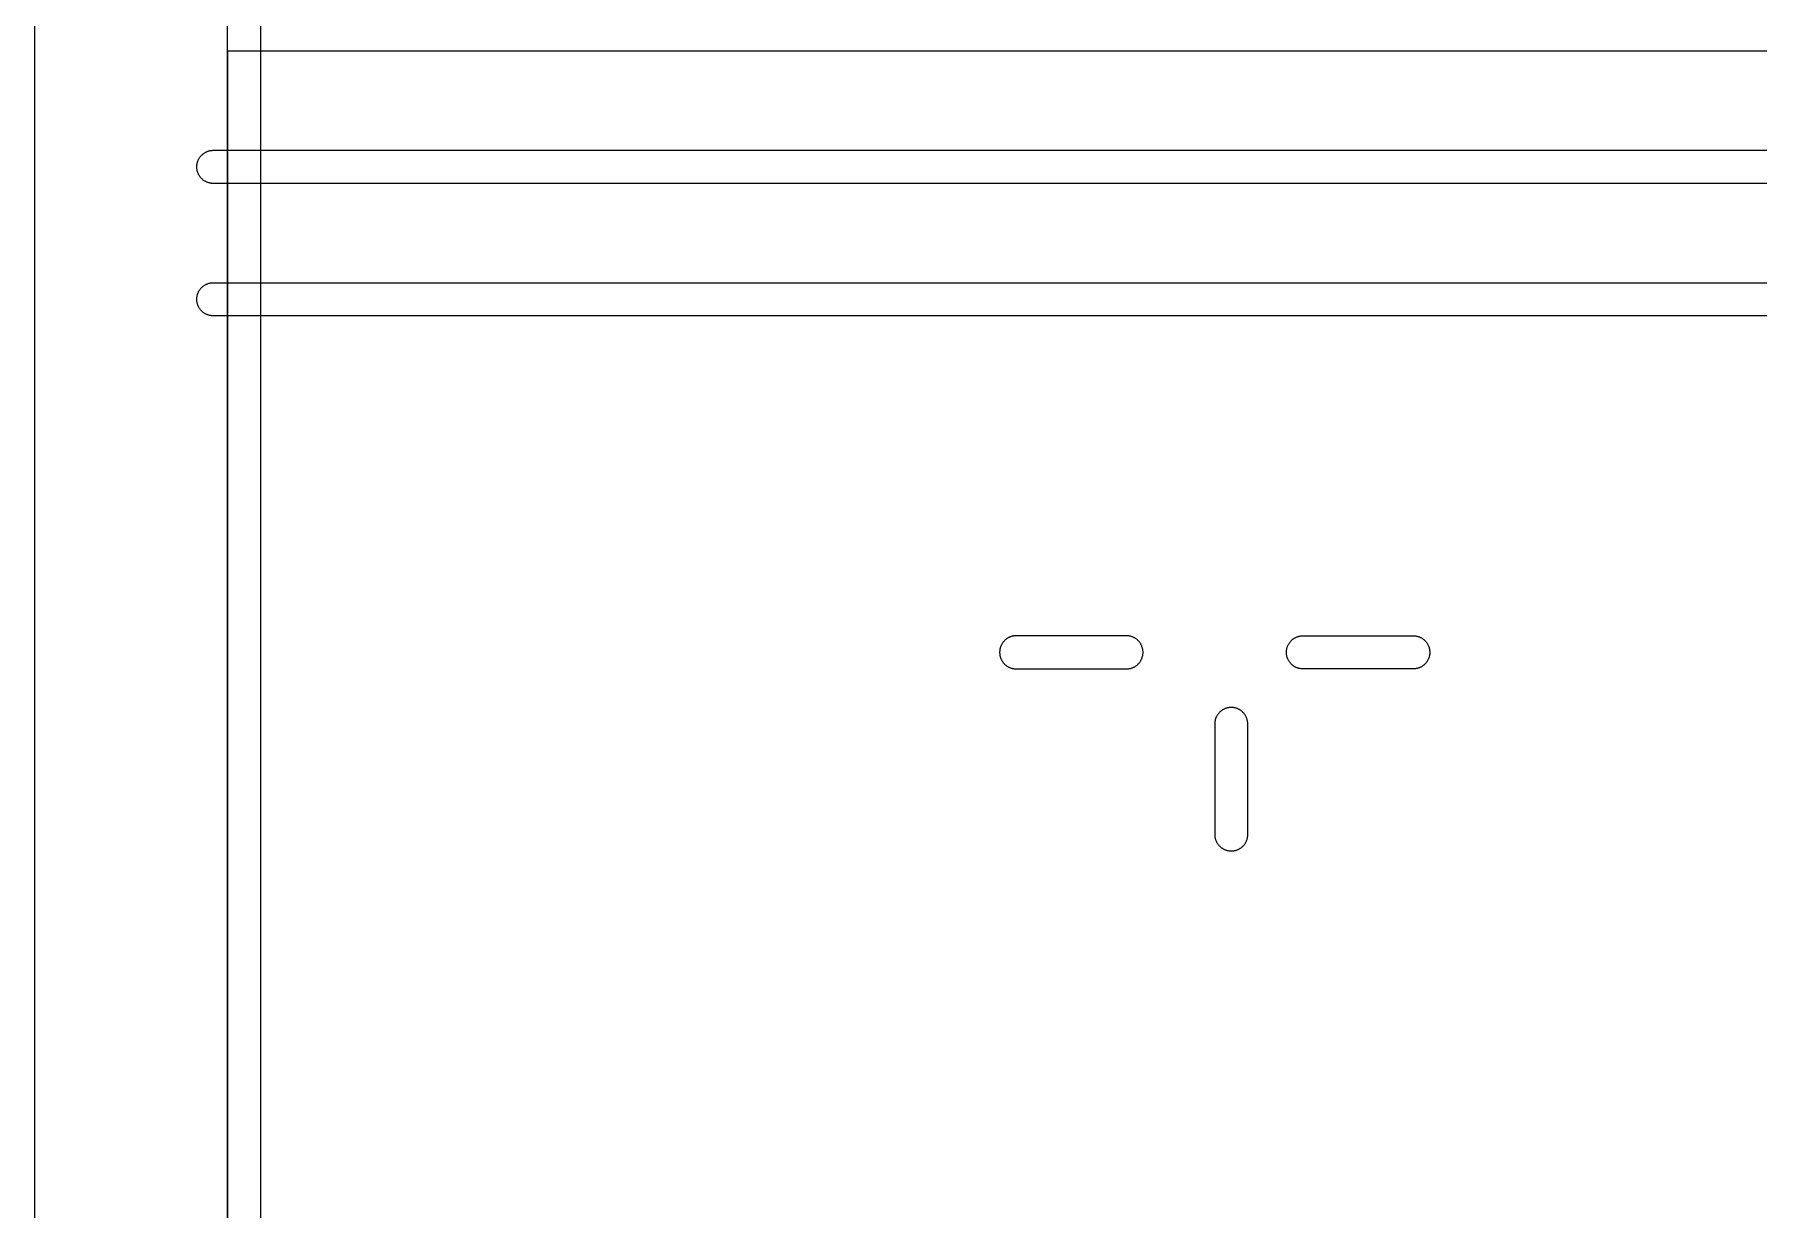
# Model space of a CAD drawing. Extents: x 0 to 1220, y 0 to 2440.
# Drawn here: x 0 to 312.6, y 1743.5 to 1956.5 of the extents above; entities that cross this region are included whole.
import ezdxf

# ---------------------------------------------------------------- set-up
doc = ezdxf.new("R2010")
doc.units = 0
for name, color, linetype in [('CUT_6_12MM', 6, 'CONTINUOUS'), ('PLATTE_1220_2440', 7, 'CONTINUOUS'), ('POCKET_6_12MM', 80, 'CONTINUOUS'), ('POCKET_6__6MM', 4, 'CONTINUOUS')]:
    doc.layers.add(name, color=color, linetype=linetype)

msp = doc.modelspace()

# ---------------------------------------------------------------- linework, layer by layer
at = {"layer": 'CUT_6_12MM'}
for p, q in [((1185, 1953.54), (35, 1953.54)), ((35, 1953.54), (35, 1533.54))]:
    msp.add_line(p, q, dxfattribs=at)
at = {"layer": 'PLATTE_1220_2440'}
msp.add_line((0, 2440), (0, 0), dxfattribs=at)
at = {"layer": 'POCKET_6_12MM'}
for p, q in [((177.39, 1847.48), (177.29, 1847.45)), ((177.49, 1847.49), (177.39, 1847.48)), ((177.59, 1847.51), (177.49, 1847.49)), ((177.69, 1847.52), (177.59, 1847.51)), ((177.8, 1847.53), (177.69, 1847.52)), ((177.9, 1847.54), (177.8, 1847.53)), ((178, 1847.54), (177.9, 1847.54)), ((198, 1847.54), (178, 1847.54)), ((198.1, 1847.54), (198, 1847.54)), ((198.21, 1847.53), (198.1, 1847.54)), ((198.31, 1847.52), (198.21, 1847.53)), ((198.41, 1847.51), (198.31, 1847.52)), ((198.52, 1847.49), (198.41, 1847.51)), ((198.62, 1847.47), (198.52, 1847.49)), ((198.72, 1847.45), (198.62, 1847.47)), ((229.28, 1847.45), (229.38, 1847.47)), ((229.38, 1847.47), (229.48, 1847.49)), ((229.48, 1847.49), (229.59, 1847.51)), ((229.59, 1847.51), (229.69, 1847.52)), ((229.69, 1847.52), (229.79, 1847.53)), ((229.79, 1847.53), (229.9, 1847.54)), ((229.9, 1847.54), (230, 1847.54)), ((230, 1847.54), (250, 1847.54)), ((250, 1847.54), (250.1, 1847.54)), ((250.1, 1847.54), (250.2, 1847.53)), ((250.2, 1847.53), (250.31, 1847.52)), ((250.31, 1847.52), (250.41, 1847.51)), ((250.41, 1847.51), (250.51, 1847.49)), ((250.51, 1847.49), (250.61, 1847.48)), ((250.61, 1847.48), (250.71, 1847.45)), ((175.01, 1844.74), (175, 1844.64)), ((175, 1844.64), (175, 1844.54)), ((175, 1844.54), (175, 1844.44)), ((175, 1844.44), (175.01, 1844.33)), ((175.02, 1844.84), (175.01, 1844.74)), ((175.03, 1844.95), (175.02, 1844.84)), ((175.04, 1845.05), (175.03, 1844.95)), ((175.06, 1845.15), (175.04, 1845.05)), ((175.09, 1845.25), (175.06, 1845.15)), ((175.11, 1845.35), (175.09, 1845.25)), ((175.14, 1845.45), (175.11, 1845.35)), ((175.17, 1845.54), (175.14, 1845.45)), ((175.21, 1845.64), (175.17, 1845.54)), ((175.25, 1845.73), (175.21, 1845.64)), ((175.29, 1845.83), (175.25, 1845.73)), ((175.34, 1845.92), (175.29, 1845.83)), ((175.39, 1846.01), (175.34, 1845.92)), ((175.44, 1846.1), (175.39, 1846.01)), ((175.49, 1846.18), (175.44, 1846.1)), ((175.55, 1846.27), (175.49, 1846.18)), ((175.61, 1846.35), (175.55, 1846.27)), ((175.67, 1846.43), (175.61, 1846.35)), ((175.74, 1846.51), (175.67, 1846.43)), ((175.81, 1846.59), (175.74, 1846.51)), ((175.88, 1846.66), (175.81, 1846.59)), ((175.95, 1846.73), (175.88, 1846.66)), ((176.03, 1846.8), (175.95, 1846.73)), ((176.11, 1846.86), (176.03, 1846.8)), ((176.19, 1846.93), (176.11, 1846.86)), ((176.27, 1846.99), (176.19, 1846.93)), ((176.35, 1847.05), (176.27, 1846.99)), ((176.44, 1847.1), (176.35, 1847.05)), ((176.53, 1847.15), (176.44, 1847.1)), ((176.62, 1847.2), (176.53, 1847.15)), ((176.71, 1847.25), (176.62, 1847.2)), ((176.8, 1847.29), (176.71, 1847.25)), ((176.9, 1847.33), (176.8, 1847.29)), ((177, 1847.36), (176.9, 1847.33)), ((177.09, 1847.4), (177, 1847.36)), ((177.19, 1847.43), (177.09, 1847.4)), ((177.29, 1847.45), (177.19, 1847.43)), ((198.82, 1847.42), (198.72, 1847.45)), ((198.92, 1847.39), (198.82, 1847.42)), ((199.02, 1847.36), (198.92, 1847.39)), ((199.11, 1847.32), (199.02, 1847.36)), ((199.21, 1847.28), (199.11, 1847.32)), ((199.3, 1847.24), (199.21, 1847.28)), ((199.39, 1847.19), (199.3, 1847.24)), ((199.49, 1847.14), (199.39, 1847.19)), ((199.57, 1847.09), (199.49, 1847.14)), ((199.66, 1847.04), (199.57, 1847.09)), ((199.75, 1846.98), (199.66, 1847.04)), ((199.83, 1846.92), (199.75, 1846.98)), ((199.91, 1846.85), (199.83, 1846.92)), ((199.99, 1846.78), (199.91, 1846.85)), ((200.07, 1846.71), (199.99, 1846.78)), ((200.14, 1846.64), (200.07, 1846.71)), ((200.21, 1846.57), (200.14, 1846.64)), ((200.28, 1846.49), (200.21, 1846.57)), ((200.35, 1846.41), (200.28, 1846.49)), ((200.41, 1846.33), (200.35, 1846.41)), ((200.47, 1846.24), (200.41, 1846.33)), ((200.53, 1846.16), (200.47, 1846.24)), ((200.58, 1846.07), (200.53, 1846.16)), ((200.63, 1845.98), (200.58, 1846.07)), ((200.68, 1845.89), (200.63, 1845.98)), ((200.72, 1845.79), (200.68, 1845.89)), ((200.77, 1845.7), (200.72, 1845.79)), ((200.81, 1845.6), (200.77, 1845.7)), ((200.84, 1845.5), (200.81, 1845.6)), ((200.87, 1845.41), (200.84, 1845.5)), ((200.9, 1845.31), (200.87, 1845.41)), ((200.92, 1845.21), (200.9, 1845.31)), ((200.95, 1845.1), (200.92, 1845.21)), ((200.96, 1845), (200.95, 1845.1)), ((200.98, 1844.9), (200.96, 1845)), ((200.99, 1844.8), (200.98, 1844.9)), ((201, 1844.69), (200.99, 1844.8)), ((200.99, 1844.28), (201, 1844.38)), ((201, 1844.59), (201, 1844.69)), ((201, 1844.49), (201, 1844.59)), ((201, 1844.38), (201, 1844.49)), ((227, 1844.69), (227.01, 1844.8)), ((227, 1844.59), (227, 1844.69)), ((227, 1844.49), (227, 1844.59)), ((227, 1844.38), (227, 1844.49)), ((227.01, 1844.28), (227, 1844.38)), ((227.01, 1844.8), (227.02, 1844.9)), ((227.02, 1844.9), (227.04, 1845)), ((227.04, 1845), (227.05, 1845.1)), ((227.05, 1845.1), (227.08, 1845.21)), ((227.08, 1845.21), (227.1, 1845.31)), ((227.1, 1845.31), (227.13, 1845.41)), ((227.13, 1845.41), (227.16, 1845.5)), ((227.16, 1845.5), (227.19, 1845.6)), ((227.19, 1845.6), (227.23, 1845.7)), ((227.23, 1845.7), (227.28, 1845.79)), ((227.28, 1845.79), (227.32, 1845.89)), ((227.32, 1845.89), (227.37, 1845.98)), ((227.37, 1845.98), (227.42, 1846.07)), ((227.42, 1846.07), (227.47, 1846.16)), ((227.47, 1846.16), (227.53, 1846.24)), ((227.53, 1846.24), (227.59, 1846.33)), ((227.59, 1846.33), (227.65, 1846.41)), ((227.65, 1846.41), (227.72, 1846.49)), ((227.72, 1846.49), (227.79, 1846.57)), ((227.79, 1846.57), (227.86, 1846.64)), ((227.86, 1846.64), (227.93, 1846.71)), ((227.93, 1846.71), (228.01, 1846.78)), ((228.01, 1846.78), (228.09, 1846.85)), ((228.09, 1846.85), (228.17, 1846.92)), ((228.17, 1846.92), (228.25, 1846.98)), ((228.25, 1846.98), (228.34, 1847.04)), ((228.34, 1847.04), (228.43, 1847.09)), ((228.43, 1847.09), (228.51, 1847.14)), ((228.51, 1847.14), (228.61, 1847.19)), ((228.61, 1847.19), (228.7, 1847.24)), ((228.7, 1847.24), (228.79, 1847.28)), ((228.79, 1847.28), (228.89, 1847.32)), ((228.89, 1847.32), (228.98, 1847.36)), ((228.98, 1847.36), (229.08, 1847.39)), ((229.08, 1847.39), (229.18, 1847.42)), ((229.18, 1847.42), (229.28, 1847.45)), ((250.71, 1847.45), (250.81, 1847.43)), ((250.81, 1847.43), (250.91, 1847.4)), ((250.91, 1847.4), (251, 1847.36)), ((251, 1847.36), (251.1, 1847.33)), ((251.1, 1847.33), (251.2, 1847.29)), ((251.2, 1847.29), (251.29, 1847.25)), ((251.29, 1847.25), (251.38, 1847.2)), ((251.38, 1847.2), (251.47, 1847.15)), ((251.47, 1847.15), (251.56, 1847.1)), ((251.56, 1847.1), (251.65, 1847.05)), ((251.65, 1847.05), (251.73, 1846.99)), ((251.73, 1846.99), (251.81, 1846.93)), ((251.81, 1846.93), (251.89, 1846.86)), ((251.89, 1846.86), (251.97, 1846.8)), ((251.97, 1846.8), (252.05, 1846.73)), ((252.05, 1846.73), (252.12, 1846.66)), ((252.12, 1846.66), (252.19, 1846.59)), ((252.19, 1846.59), (252.26, 1846.51)), ((252.26, 1846.51), (252.33, 1846.43)), ((252.33, 1846.43), (252.39, 1846.35)), ((252.39, 1846.35), (252.45, 1846.27)), ((252.45, 1846.27), (252.51, 1846.18)), ((252.51, 1846.18), (252.56, 1846.1)), ((252.56, 1846.1), (252.61, 1846.01)), ((252.61, 1846.01), (252.66, 1845.92)), ((252.66, 1845.92), (252.71, 1845.83)), ((252.71, 1845.83), (252.75, 1845.73)), ((252.75, 1845.73), (252.79, 1845.64)), ((252.79, 1845.64), (252.83, 1845.54)), ((252.83, 1845.54), (252.86, 1845.45)), ((252.86, 1845.45), (252.89, 1845.35)), ((252.89, 1845.35), (252.91, 1845.25)), ((252.91, 1845.25), (252.94, 1845.15)), ((252.94, 1845.15), (252.96, 1845.05)), ((252.96, 1845.05), (252.97, 1844.95)), ((252.97, 1844.95), (252.98, 1844.84)), ((252.98, 1844.84), (252.99, 1844.74)), ((252.99, 1844.74), (253, 1844.64)), ((253, 1844.44), (252.99, 1844.33)), ((253, 1844.64), (253, 1844.54)), ((253, 1844.54), (253, 1844.44)), ((175.01, 1844.33), (175.02, 1844.23)), ((175.02, 1844.23), (175.03, 1844.13)), ((175.03, 1844.13), (175.04, 1844.03)), ((175.04, 1844.03), (175.06, 1843.93)), ((175.06, 1843.93), (175.09, 1843.83)), ((175.09, 1843.83), (175.11, 1843.73)), ((175.11, 1843.73), (175.14, 1843.63)), ((175.14, 1843.63), (175.17, 1843.53)), ((175.17, 1843.53), (175.21, 1843.44)), ((175.21, 1843.44), (175.25, 1843.34)), ((175.25, 1843.34), (175.29, 1843.25)), ((175.29, 1843.25), (175.34, 1843.16)), ((175.34, 1843.16), (175.39, 1843.07)), ((175.39, 1843.07), (175.44, 1842.98)), ((175.44, 1842.98), (175.49, 1842.89)), ((175.49, 1842.89), (175.55, 1842.81)), ((175.55, 1842.81), (175.61, 1842.73)), ((175.61, 1842.73), (175.67, 1842.64)), ((175.67, 1842.64), (175.74, 1842.57)), ((175.74, 1842.57), (175.81, 1842.49)), ((175.81, 1842.49), (175.88, 1842.42)), ((175.88, 1842.42), (175.95, 1842.35)), ((175.95, 1842.35), (176.03, 1842.28)), ((176.03, 1842.28), (176.11, 1842.21)), ((176.11, 1842.21), (176.19, 1842.15)), ((176.19, 1842.15), (176.27, 1842.09)), ((176.27, 1842.09), (176.35, 1842.03)), ((176.35, 1842.03), (176.44, 1841.97)), ((176.44, 1841.97), (176.53, 1841.92)), ((176.53, 1841.92), (176.62, 1841.87)), ((176.62, 1841.87), (176.71, 1841.83)), ((176.71, 1841.83), (176.8, 1841.79)), ((176.8, 1841.79), (176.9, 1841.75)), ((176.9, 1841.75), (177, 1841.71)), ((177, 1841.71), (177.09, 1841.68)), ((177.09, 1841.68), (177.19, 1841.65)), ((177.19, 1841.65), (177.29, 1841.62)), ((177.29, 1841.62), (177.39, 1841.6)), ((177.39, 1841.6), (177.49, 1841.58)), ((177.49, 1841.58), (177.59, 1841.57)), ((177.59, 1841.57), (177.69, 1841.55)), ((177.69, 1841.55), (177.8, 1841.54)), ((177.8, 1841.54), (177.9, 1841.54)), ((177.9, 1841.54), (178, 1841.54)), ((178, 1841.54), (198, 1841.54)), ((198, 1841.54), (198.1, 1841.54)), ((198.1, 1841.54), (198.21, 1841.54)), ((198.21, 1841.54), (198.31, 1841.55)), ((198.31, 1841.55), (198.41, 1841.57)), ((198.41, 1841.57), (198.52, 1841.58)), ((198.52, 1841.58), (198.62, 1841.6)), ((198.62, 1841.6), (198.72, 1841.63)), ((198.72, 1841.63), (198.82, 1841.65)), ((198.82, 1841.65), (198.92, 1841.68)), ((198.92, 1841.68), (199.02, 1841.71)), ((199.02, 1841.71), (199.11, 1841.75)), ((199.11, 1841.75), (199.21, 1841.79)), ((199.21, 1841.79), (199.3, 1841.83)), ((199.3, 1841.83), (199.39, 1841.88)), ((199.39, 1841.88), (199.49, 1841.93)), ((199.49, 1841.93), (199.57, 1841.98)), ((199.57, 1841.98), (199.66, 1842.04)), ((199.66, 1842.04), (199.75, 1842.1)), ((199.75, 1842.1), (199.83, 1842.16)), ((199.83, 1842.16), (199.91, 1842.22)), ((199.91, 1842.22), (199.99, 1842.29)), ((199.99, 1842.29), (200.07, 1842.36)), ((200.07, 1842.36), (200.14, 1842.43)), ((200.14, 1842.43), (200.21, 1842.51)), ((200.21, 1842.51), (200.28, 1842.59)), ((200.28, 1842.59), (200.35, 1842.67)), ((200.35, 1842.67), (200.41, 1842.75)), ((200.41, 1842.75), (200.47, 1842.83)), ((200.47, 1842.83), (200.53, 1842.92)), ((200.53, 1842.92), (200.58, 1843.01)), ((200.58, 1843.01), (200.63, 1843.1)), ((200.63, 1843.1), (200.68, 1843.19)), ((200.68, 1843.19), (200.72, 1843.28)), ((200.72, 1843.28), (200.77, 1843.38)), ((200.77, 1843.38), (200.81, 1843.47)), ((200.81, 1843.47), (200.84, 1843.57)), ((200.84, 1843.57), (200.87, 1843.67)), ((200.87, 1843.67), (200.9, 1843.77)), ((200.9, 1843.77), (200.92, 1843.87)), ((200.92, 1843.87), (200.95, 1843.97)), ((200.95, 1843.97), (200.96, 1844.07)), ((200.96, 1844.07), (200.98, 1844.18)), ((200.98, 1844.18), (200.99, 1844.28)), ((227.02, 1844.18), (227.01, 1844.28)), ((227.04, 1844.07), (227.02, 1844.18)), ((227.05, 1843.97), (227.04, 1844.07)), ((227.08, 1843.87), (227.05, 1843.97)), ((227.1, 1843.77), (227.08, 1843.87)), ((227.13, 1843.67), (227.1, 1843.77)), ((227.16, 1843.57), (227.13, 1843.67)), ((227.19, 1843.47), (227.16, 1843.57)), ((227.23, 1843.38), (227.19, 1843.47)), ((227.28, 1843.28), (227.23, 1843.38)), ((227.32, 1843.19), (227.28, 1843.28)), ((227.37, 1843.1), (227.32, 1843.19)), ((227.42, 1843.01), (227.37, 1843.1)), ((227.47, 1842.92), (227.42, 1843.01)), ((227.53, 1842.83), (227.47, 1842.92)), ((227.59, 1842.75), (227.53, 1842.83)), ((227.65, 1842.67), (227.59, 1842.75)), ((227.72, 1842.59), (227.65, 1842.67)), ((227.79, 1842.51), (227.72, 1842.59)), ((227.86, 1842.43), (227.79, 1842.51)), ((227.93, 1842.36), (227.86, 1842.43)), ((228.01, 1842.29), (227.93, 1842.36)), ((228.09, 1842.22), (228.01, 1842.29)), ((228.17, 1842.16), (228.09, 1842.22)), ((228.25, 1842.1), (228.17, 1842.16)), ((228.34, 1842.04), (228.25, 1842.1)), ((228.43, 1841.98), (228.34, 1842.04)), ((228.51, 1841.93), (228.43, 1841.98)), ((228.61, 1841.88), (228.51, 1841.93)), ((228.7, 1841.83), (228.61, 1841.88)), ((228.79, 1841.79), (228.7, 1841.83)), ((228.89, 1841.75), (228.79, 1841.79)), ((228.98, 1841.71), (228.89, 1841.75)), ((229.08, 1841.68), (228.98, 1841.71)), ((229.18, 1841.65), (229.08, 1841.68)), ((229.28, 1841.63), (229.18, 1841.65)), ((229.38, 1841.6), (229.28, 1841.63)), ((229.48, 1841.58), (229.38, 1841.6)), ((229.59, 1841.57), (229.48, 1841.58)), ((229.69, 1841.55), (229.59, 1841.57)), ((229.79, 1841.54), (229.69, 1841.55)), ((229.9, 1841.54), (229.79, 1841.54)), ((230, 1841.54), (229.9, 1841.54)), ((250, 1841.54), (230, 1841.54)), ((250.1, 1841.54), (250, 1841.54)), ((250.2, 1841.54), (250.1, 1841.54)), ((250.31, 1841.55), (250.2, 1841.54)), ((250.41, 1841.57), (250.31, 1841.55)), ((250.51, 1841.58), (250.41, 1841.57)), ((250.61, 1841.6), (250.51, 1841.58)), ((250.71, 1841.62), (250.61, 1841.6)), ((250.81, 1841.65), (250.71, 1841.62)), ((250.91, 1841.68), (250.81, 1841.65)), ((251, 1841.71), (250.91, 1841.68)), ((251.1, 1841.75), (251, 1841.71)), ((251.2, 1841.79), (251.1, 1841.75)), ((251.29, 1841.83), (251.2, 1841.79)), ((251.38, 1841.87), (251.29, 1841.83)), ((251.47, 1841.92), (251.38, 1841.87)), ((251.56, 1841.97), (251.47, 1841.92)), ((251.65, 1842.03), (251.56, 1841.97)), ((251.73, 1842.09), (251.65, 1842.03)), ((251.81, 1842.15), (251.73, 1842.09)), ((251.89, 1842.21), (251.81, 1842.15)), ((251.97, 1842.28), (251.89, 1842.21)), ((252.05, 1842.35), (251.97, 1842.28)), ((252.12, 1842.42), (252.05, 1842.35)), ((252.19, 1842.49), (252.12, 1842.42)), ((252.26, 1842.57), (252.19, 1842.49)), ((252.33, 1842.64), (252.26, 1842.57)), ((252.39, 1842.73), (252.33, 1842.64)), ((252.45, 1842.81), (252.39, 1842.73)), ((252.51, 1842.89), (252.45, 1842.81)), ((252.56, 1842.98), (252.51, 1842.89)), ((252.61, 1843.07), (252.56, 1842.98)), ((252.66, 1843.16), (252.61, 1843.07)), ((252.71, 1843.25), (252.66, 1843.16)), ((252.75, 1843.34), (252.71, 1843.25)), ((252.79, 1843.44), (252.75, 1843.34)), ((252.83, 1843.53), (252.79, 1843.44)), ((252.86, 1843.63), (252.83, 1843.53)), ((252.89, 1843.73), (252.86, 1843.63)), ((252.91, 1843.83), (252.89, 1843.73)), ((252.94, 1843.93), (252.91, 1843.83)), ((252.96, 1844.03), (252.94, 1843.93)), ((252.97, 1844.13), (252.96, 1844.03)), ((252.98, 1844.23), (252.97, 1844.13)), ((252.99, 1844.33), (252.98, 1844.23)), ((214.02, 1831.84), (214.01, 1831.74)), ((214.03, 1831.95), (214.02, 1831.84)), ((214.04, 1832.05), (214.03, 1831.95)), ((214.06, 1832.15), (214.04, 1832.05)), ((214.09, 1832.25), (214.06, 1832.15)), ((214.11, 1832.35), (214.09, 1832.25)), ((214.14, 1832.45), (214.11, 1832.35)), ((214.17, 1832.54), (214.14, 1832.45)), ((214.21, 1832.64), (214.17, 1832.54)), ((214.25, 1832.73), (214.21, 1832.64)), ((214.29, 1832.83), (214.25, 1832.73)), ((214.34, 1832.92), (214.29, 1832.83)), ((214.39, 1833.01), (214.34, 1832.92)), ((214.44, 1833.1), (214.39, 1833.01)), ((214.49, 1833.18), (214.44, 1833.1)), ((214.55, 1833.27), (214.49, 1833.18)), ((214.61, 1833.35), (214.55, 1833.27)), ((214.67, 1833.43), (214.61, 1833.35)), ((214.74, 1833.51), (214.67, 1833.43)), ((214.81, 1833.59), (214.74, 1833.51)), ((214.88, 1833.66), (214.81, 1833.59)), ((214.95, 1833.73), (214.88, 1833.66)), ((215.03, 1833.8), (214.95, 1833.73)), ((215.11, 1833.86), (215.03, 1833.8)), ((215.19, 1833.93), (215.11, 1833.86)), ((215.27, 1833.99), (215.19, 1833.93)), ((215.35, 1834.05), (215.27, 1833.99)), ((215.44, 1834.1), (215.35, 1834.05)), ((215.53, 1834.15), (215.44, 1834.1)), ((215.62, 1834.2), (215.53, 1834.15)), ((215.71, 1834.25), (215.62, 1834.2)), ((215.8, 1834.29), (215.71, 1834.25)), ((215.9, 1834.33), (215.8, 1834.29)), ((216, 1834.36), (215.9, 1834.33)), ((216.09, 1834.4), (216, 1834.36)), ((216.19, 1834.43), (216.09, 1834.4)), ((216.29, 1834.45), (216.19, 1834.43)), ((216.39, 1834.48), (216.29, 1834.45)), ((216.49, 1834.49), (216.39, 1834.48)), ((216.59, 1834.51), (216.49, 1834.49)), ((216.69, 1834.52), (216.59, 1834.51)), ((216.8, 1834.53), (216.69, 1834.52)), ((216.9, 1834.54), (216.8, 1834.53)), ((217, 1834.54), (216.9, 1834.54)), ((217.1, 1834.54), (217, 1834.54)), ((217.2, 1834.53), (217.1, 1834.54)), ((217.31, 1834.52), (217.2, 1834.53)), ((217.41, 1834.51), (217.31, 1834.52)), ((217.51, 1834.49), (217.41, 1834.51)), ((217.61, 1834.48), (217.51, 1834.49)), ((217.71, 1834.45), (217.61, 1834.48)), ((217.81, 1834.43), (217.71, 1834.45)), ((217.91, 1834.4), (217.81, 1834.43)), ((218, 1834.36), (217.91, 1834.4)), ((218.1, 1834.33), (218, 1834.36)), ((218.2, 1834.29), (218.1, 1834.33)), ((218.29, 1834.25), (218.2, 1834.29)), ((218.38, 1834.2), (218.29, 1834.25)), ((218.47, 1834.15), (218.38, 1834.2)), ((218.56, 1834.1), (218.47, 1834.15)), ((218.65, 1834.05), (218.56, 1834.1)), ((218.73, 1833.99), (218.65, 1834.05)), ((218.81, 1833.93), (218.73, 1833.99)), ((218.89, 1833.86), (218.81, 1833.93)), ((218.97, 1833.8), (218.89, 1833.86)), ((219.05, 1833.73), (218.97, 1833.8)), ((219.12, 1833.66), (219.05, 1833.73)), ((219.19, 1833.59), (219.12, 1833.66)), ((219.26, 1833.51), (219.19, 1833.59)), ((219.33, 1833.43), (219.26, 1833.51)), ((219.39, 1833.35), (219.33, 1833.43)), ((219.45, 1833.27), (219.39, 1833.35)), ((219.51, 1833.18), (219.45, 1833.27)), ((219.56, 1833.1), (219.51, 1833.18)), ((219.61, 1833.01), (219.56, 1833.1)), ((219.66, 1832.92), (219.61, 1833.01)), ((219.71, 1832.83), (219.66, 1832.92)), ((219.75, 1832.73), (219.71, 1832.83)), ((219.79, 1832.64), (219.75, 1832.73)), ((219.83, 1832.54), (219.79, 1832.64)), ((219.86, 1832.45), (219.83, 1832.54)), ((219.89, 1832.35), (219.86, 1832.45)), ((219.91, 1832.25), (219.89, 1832.35)), ((219.94, 1832.15), (219.91, 1832.25)), ((219.96, 1832.05), (219.94, 1832.15)), ((219.97, 1831.95), (219.96, 1832.05)), ((219.98, 1831.84), (219.97, 1831.95)), ((219.99, 1831.74), (219.98, 1831.84)), ((214.01, 1831.74), (214, 1831.64)), ((214, 1831.64), (214, 1831.54)), ((214, 1831.54), (214, 1811.54)), ((220, 1831.64), (219.99, 1831.74)), ((220, 1831.54), (220, 1831.64)), ((220, 1811.54), (220, 1831.54)), ((214, 1811.54), (214, 1811.43)), ((214, 1811.43), (214.01, 1811.33)), ((214.01, 1811.33), (214.02, 1811.23)), ((214.02, 1811.23), (214.03, 1811.12)), ((214.03, 1811.12), (214.04, 1811.02)), ((214.04, 1811.02), (214.06, 1810.92)), ((214.06, 1810.92), (214.09, 1810.82)), ((214.09, 1810.82), (214.11, 1810.72)), ((214.11, 1810.72), (214.14, 1810.62)), ((214.14, 1810.62), (214.18, 1810.52)), ((214.18, 1810.52), (214.21, 1810.43)), ((214.21, 1810.43), (214.25, 1810.33)), ((214.25, 1810.33), (214.3, 1810.24)), ((214.3, 1810.24), (214.34, 1810.14)), ((214.34, 1810.14), (214.39, 1810.05)), ((214.39, 1810.05), (214.45, 1809.96)), ((214.45, 1809.96), (214.5, 1809.88)), ((219.5, 1809.88), (219.55, 1809.96)), ((219.55, 1809.96), (219.61, 1810.05)), ((219.61, 1810.05), (219.66, 1810.14)), ((219.66, 1810.14), (219.7, 1810.24)), ((219.7, 1810.24), (219.75, 1810.33)), ((219.75, 1810.33), (219.79, 1810.43)), ((219.79, 1810.43), (219.82, 1810.52)), ((219.82, 1810.52), (219.86, 1810.62)), ((219.86, 1810.62), (219.89, 1810.72)), ((219.89, 1810.72), (219.91, 1810.82)), ((219.91, 1810.82), (219.94, 1810.92)), ((219.94, 1810.92), (219.96, 1811.02)), ((219.96, 1811.02), (219.97, 1811.12)), ((219.97, 1811.12), (219.98, 1811.23)), ((219.98, 1811.23), (219.99, 1811.33)), ((219.99, 1811.33), (220, 1811.43)), ((220, 1811.43), (220, 1811.54)), ((214.5, 1809.88), (214.56, 1809.79)), ((214.56, 1809.79), (214.62, 1809.71)), ((214.62, 1809.71), (214.69, 1809.63)), ((214.69, 1809.63), (214.75, 1809.55)), ((214.75, 1809.55), (214.82, 1809.47)), ((214.82, 1809.47), (214.9, 1809.4)), ((214.9, 1809.4), (214.97, 1809.33)), ((214.97, 1809.33), (215.05, 1809.26)), ((215.05, 1809.26), (215.13, 1809.19)), ((215.13, 1809.19), (215.21, 1809.13)), ((215.21, 1809.13), (215.3, 1809.07)), ((215.3, 1809.07), (215.38, 1809.01)), ((215.38, 1809.01), (215.47, 1808.96)), ((215.47, 1808.96), (215.56, 1808.91)), ((215.56, 1808.91), (215.65, 1808.86)), ((215.65, 1808.86), (215.75, 1808.81)), ((215.75, 1808.81), (215.84, 1808.77)), ((215.84, 1808.77), (215.94, 1808.73)), ((215.94, 1808.73), (216.03, 1808.7)), ((216.03, 1808.7), (216.13, 1808.67)), ((216.13, 1808.67), (216.23, 1808.64)), ((216.23, 1808.64), (216.33, 1808.61)), ((216.33, 1808.61), (216.43, 1808.59)), ((216.43, 1808.59), (216.54, 1808.57)), ((216.54, 1808.57), (216.64, 1808.56)), ((216.64, 1808.56), (216.74, 1808.55)), ((216.74, 1808.55), (216.84, 1808.54)), ((216.84, 1808.54), (216.95, 1808.54)), ((216.95, 1808.54), (217.05, 1808.54)), ((217.05, 1808.54), (217.16, 1808.54)), ((217.16, 1808.54), (217.26, 1808.55)), ((217.26, 1808.55), (217.36, 1808.56)), ((217.36, 1808.56), (217.46, 1808.57)), ((217.46, 1808.57), (217.57, 1808.59)), ((217.57, 1808.59), (217.67, 1808.61)), ((217.67, 1808.61), (217.77, 1808.64)), ((217.77, 1808.64), (217.87, 1808.67)), ((217.87, 1808.67), (217.97, 1808.7)), ((217.97, 1808.7), (218.06, 1808.73)), ((218.06, 1808.73), (218.16, 1808.77)), ((218.16, 1808.77), (218.25, 1808.81)), ((218.25, 1808.81), (218.35, 1808.86)), ((218.35, 1808.86), (218.44, 1808.91)), ((218.44, 1808.91), (218.53, 1808.96)), ((218.53, 1808.96), (218.62, 1809.01)), ((218.62, 1809.01), (218.7, 1809.07)), ((218.7, 1809.07), (218.79, 1809.13)), ((218.79, 1809.13), (218.87, 1809.19)), ((218.87, 1809.19), (218.95, 1809.26)), ((218.95, 1809.26), (219.03, 1809.33)), ((219.03, 1809.33), (219.1, 1809.4)), ((219.1, 1809.4), (219.18, 1809.47)), ((219.18, 1809.47), (219.25, 1809.55)), ((219.25, 1809.55), (219.31, 1809.63)), ((219.31, 1809.63), (219.38, 1809.71)), ((219.38, 1809.71), (219.44, 1809.79)), ((219.44, 1809.79), (219.5, 1809.88))]:
    msp.add_line(p, q, dxfattribs=at)
at = {"layer": 'POCKET_6__6MM'}
for p, q in [((35, 1194.15), (35, 2393.83)), ((41, 2393.83), (41, 1194.15)), ((30.69, 1934.99), (30.78, 1935.05)), ((30.78, 1935.05), (30.86, 1935.1)), ((30.86, 1935.1), (30.95, 1935.15)), ((30.95, 1935.15), (31.04, 1935.2)), ((31.04, 1935.2), (31.13, 1935.25)), ((31.13, 1935.25), (31.23, 1935.29)), ((31.23, 1935.29), (31.32, 1935.33)), ((31.32, 1935.33), (31.42, 1935.36)), ((31.42, 1935.36), (31.52, 1935.4)), ((31.52, 1935.4), (31.61, 1935.43)), ((31.61, 1935.43), (31.71, 1935.45)), ((31.71, 1935.45), (31.81, 1935.48)), ((31.81, 1935.48), (31.91, 1935.49)), ((31.91, 1935.49), (32.01, 1935.51)), ((32.01, 1935.51), (32.12, 1935.52)), ((32.12, 1935.52), (32.22, 1935.53)), ((32.22, 1935.53), (32.32, 1935.54)), ((32.32, 1935.54), (32.42, 1935.54)), ((32.42, 1935.54), (1186.76, 1935.54)), ((29.42, 1932.64), (29.43, 1932.74)), ((29.42, 1932.54), (29.42, 1932.64)), ((29.42, 1932.44), (29.42, 1932.54)), ((29.43, 1932.33), (29.42, 1932.44)), ((29.43, 1932.74), (29.44, 1932.84)), ((29.44, 1932.23), (29.43, 1932.33)), ((29.44, 1932.84), (29.45, 1932.95)), ((29.45, 1932.13), (29.44, 1932.23)), ((29.45, 1932.95), (29.47, 1933.05)), ((29.47, 1932.03), (29.45, 1932.13)), ((29.47, 1933.05), (29.49, 1933.15)), ((29.49, 1931.93), (29.47, 1932.03)), ((29.49, 1933.15), (29.51, 1933.25)), ((29.51, 1931.83), (29.49, 1931.93)), ((29.51, 1933.25), (29.53, 1933.35)), ((29.53, 1933.35), (29.56, 1933.45)), ((29.56, 1933.45), (29.6, 1933.54)), ((29.6, 1933.54), (29.63, 1933.64)), ((29.63, 1933.64), (29.67, 1933.73)), ((29.67, 1933.73), (29.71, 1933.83)), ((29.71, 1933.83), (29.76, 1933.92)), ((29.76, 1933.92), (29.81, 1934.01)), ((29.81, 1934.01), (29.86, 1934.1)), ((29.86, 1934.1), (29.91, 1934.18)), ((29.91, 1934.18), (29.97, 1934.27)), ((29.97, 1934.27), (30.03, 1934.35)), ((30.03, 1934.35), (30.1, 1934.43)), ((30.1, 1934.43), (30.16, 1934.51)), ((30.16, 1934.51), (30.23, 1934.59)), ((30.23, 1934.59), (30.3, 1934.66)), ((30.3, 1934.66), (30.38, 1934.73)), ((30.38, 1934.73), (30.45, 1934.8)), ((30.45, 1934.8), (30.53, 1934.86)), ((30.53, 1934.86), (30.61, 1934.93)), ((30.61, 1934.93), (30.69, 1934.99)), ((29.53, 1931.73), (29.51, 1931.83)), ((29.56, 1931.63), (29.53, 1931.73)), ((29.6, 1931.53), (29.56, 1931.63)), ((29.63, 1931.44), (29.6, 1931.53)), ((29.67, 1931.34), (29.63, 1931.44)), ((29.71, 1931.25), (29.67, 1931.34)), ((29.76, 1931.16), (29.71, 1931.25)), ((29.81, 1931.07), (29.76, 1931.16)), ((29.86, 1930.98), (29.81, 1931.07)), ((29.91, 1930.89), (29.86, 1930.98)), ((29.97, 1930.81), (29.91, 1930.89)), ((30.03, 1930.73), (29.97, 1930.81)), ((30.1, 1930.64), (30.03, 1930.73)), ((30.16, 1930.57), (30.1, 1930.64)), ((30.23, 1930.49), (30.16, 1930.57)), ((30.3, 1930.42), (30.23, 1930.49)), ((30.38, 1930.35), (30.3, 1930.42)), ((30.45, 1930.28), (30.38, 1930.35)), ((30.53, 1930.21), (30.45, 1930.28)), ((30.61, 1930.15), (30.53, 1930.21)), ((30.69, 1930.09), (30.61, 1930.15)), ((30.78, 1930.03), (30.69, 1930.09)), ((30.86, 1929.97), (30.78, 1930.03)), ((30.95, 1929.92), (30.86, 1929.97)), ((31.04, 1929.87), (30.95, 1929.92)), ((31.13, 1929.83), (31.04, 1929.87)), ((31.23, 1929.79), (31.13, 1929.83)), ((31.32, 1929.75), (31.23, 1929.79)), ((31.42, 1929.71), (31.32, 1929.75)), ((31.52, 1929.68), (31.42, 1929.71)), ((31.61, 1929.65), (31.52, 1929.68)), ((31.71, 1929.62), (31.61, 1929.65)), ((31.81, 1929.6), (31.71, 1929.62)), ((31.91, 1929.58), (31.81, 1929.6)), ((32.01, 1929.57), (31.91, 1929.58)), ((32.12, 1929.55), (32.01, 1929.57)), ((32.22, 1929.54), (32.12, 1929.55)), ((32.32, 1929.54), (32.22, 1929.54)), ((32.42, 1929.54), (32.32, 1929.54)), ((1186.76, 1929.54), (32.42, 1929.54)), ((29.76, 1909.92), (29.81, 1910.01)), ((29.81, 1910.01), (29.86, 1910.1)), ((29.86, 1910.1), (29.91, 1910.18)), ((29.91, 1910.18), (29.97, 1910.27)), ((29.97, 1910.27), (30.03, 1910.35)), ((30.03, 1910.35), (30.1, 1910.43)), ((30.1, 1910.43), (30.16, 1910.51)), ((30.16, 1910.51), (30.23, 1910.59)), ((30.23, 1910.59), (30.3, 1910.66)), ((30.3, 1910.66), (30.38, 1910.73)), ((30.38, 1910.73), (30.45, 1910.8)), ((30.45, 1910.8), (30.53, 1910.86)), ((30.53, 1910.86), (30.61, 1910.93)), ((30.61, 1910.93), (30.69, 1910.99)), ((30.69, 1910.99), (30.78, 1911.05)), ((30.78, 1911.05), (30.86, 1911.1)), ((30.86, 1911.1), (30.95, 1911.15)), ((30.95, 1911.15), (31.04, 1911.2)), ((31.04, 1911.2), (31.13, 1911.25)), ((31.13, 1911.25), (31.23, 1911.29)), ((31.23, 1911.29), (31.32, 1911.33)), ((31.32, 1911.33), (31.42, 1911.36)), ((31.42, 1911.36), (31.52, 1911.4)), ((31.52, 1911.4), (31.61, 1911.43)), ((31.61, 1911.43), (31.71, 1911.45)), ((31.71, 1911.45), (31.81, 1911.48)), ((31.81, 1911.48), (31.91, 1911.49)), ((31.91, 1911.49), (32.01, 1911.51)), ((32.01, 1911.51), (32.12, 1911.52)), ((32.12, 1911.52), (32.22, 1911.53)), ((32.22, 1911.53), (32.32, 1911.54)), ((32.32, 1911.54), (32.42, 1911.54)), ((32.42, 1911.54), (1186.76, 1911.54)), ((29.42, 1908.64), (29.43, 1908.74)), ((29.42, 1908.54), (29.42, 1908.64)), ((29.42, 1908.44), (29.42, 1908.54)), ((29.43, 1908.33), (29.42, 1908.44)), ((29.43, 1908.74), (29.44, 1908.84)), ((29.44, 1908.23), (29.43, 1908.33)), ((29.44, 1908.84), (29.45, 1908.95)), ((29.45, 1908.13), (29.44, 1908.23)), ((29.45, 1908.95), (29.47, 1909.05)), ((29.47, 1908.03), (29.45, 1908.13)), ((29.47, 1909.05), (29.49, 1909.15)), ((29.49, 1907.93), (29.47, 1908.03)), ((29.49, 1909.15), (29.51, 1909.25)), ((29.51, 1907.83), (29.49, 1907.93)), ((29.51, 1909.25), (29.53, 1909.35)), ((29.53, 1907.73), (29.51, 1907.83)), ((29.53, 1909.35), (29.56, 1909.45)), ((29.56, 1907.63), (29.53, 1907.73)), ((29.56, 1909.45), (29.6, 1909.54)), ((29.6, 1907.53), (29.56, 1907.63)), ((29.6, 1909.54), (29.63, 1909.64)), ((29.63, 1907.44), (29.6, 1907.53)), ((29.63, 1909.64), (29.67, 1909.73)), ((29.67, 1907.34), (29.63, 1907.44)), ((29.67, 1909.73), (29.71, 1909.83)), ((29.71, 1907.25), (29.67, 1907.34)), ((29.71, 1909.83), (29.76, 1909.92)), ((29.76, 1907.16), (29.71, 1907.25)), ((29.81, 1907.07), (29.76, 1907.16)), ((29.86, 1906.98), (29.81, 1907.07)), ((29.91, 1906.89), (29.86, 1906.98)), ((29.97, 1906.81), (29.91, 1906.89)), ((30.03, 1906.73), (29.97, 1906.81)), ((30.1, 1906.64), (30.03, 1906.73)), ((30.16, 1906.57), (30.1, 1906.64)), ((30.23, 1906.49), (30.16, 1906.57)), ((30.3, 1906.42), (30.23, 1906.49)), ((30.38, 1906.35), (30.3, 1906.42)), ((30.45, 1906.28), (30.38, 1906.35)), ((30.53, 1906.21), (30.45, 1906.28)), ((30.61, 1906.15), (30.53, 1906.21)), ((30.69, 1906.09), (30.61, 1906.15)), ((30.78, 1906.03), (30.69, 1906.09)), ((30.86, 1905.97), (30.78, 1906.03)), ((30.95, 1905.92), (30.86, 1905.97)), ((31.04, 1905.87), (30.95, 1905.92)), ((31.13, 1905.83), (31.04, 1905.87)), ((31.23, 1905.79), (31.13, 1905.83)), ((31.32, 1905.75), (31.23, 1905.79)), ((31.42, 1905.71), (31.32, 1905.75)), ((31.52, 1905.68), (31.42, 1905.71)), ((31.61, 1905.65), (31.52, 1905.68)), ((31.71, 1905.62), (31.61, 1905.65)), ((31.81, 1905.6), (31.71, 1905.62)), ((31.91, 1905.58), (31.81, 1905.6)), ((32.01, 1905.57), (31.91, 1905.58)), ((32.12, 1905.55), (32.01, 1905.57)), ((32.22, 1905.54), (32.12, 1905.55)), ((32.32, 1905.54), (32.22, 1905.54)), ((32.42, 1905.54), (32.32, 1905.54)), ((1186.76, 1905.54), (32.42, 1905.54))]:
    msp.add_line(p, q, dxfattribs=at)

doc.saveas('drawing.dxf')
